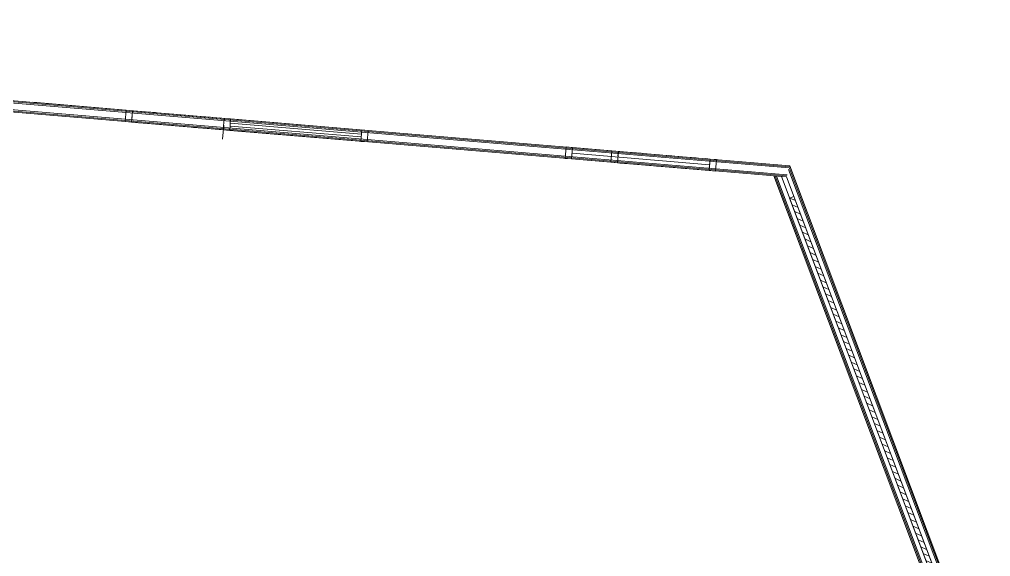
# Model space of a CAD drawing. Header units: metres. Extents: x 66528 to 66676, y 35171 to 35248.
# Drawn here: x 66652.67 to 66663.23, y 35202.83 to 35208.66 of the extents above; entities that cross this region are included whole.
import ezdxf

# ---------------------------------------------------------------- set-up
doc = ezdxf.new("R2010")
doc.units = ezdxf.units.M
doc.header["$LTSCALE"] = 0.00254
doc.header["$PDMODE"] = 1
doc.header["$PDSIZE"] = -2
doc.linetypes.add('Ohne Titel-22', pattern=[0.78736, 0.39368, -0.39368])
doc.linetypes.add('Ohne Titel-23', pattern=[0.19685039370078738, 0.1377952755905512, -0.0590551181102362])
for name, color, linetype, lineweight in [('AUSBAU - Darstellungen - Akustik', 7, 'Continuous', 13), ('AUSBAU - Darstellungen - Fassade', 7, 'Continuous', 13), ('AUSBAU - Darstellungen - Trockenbau', 7, 'Continuous', 13), ('AUSBAU - Objekte - Türen', 7, 'Continuous', 13)]:
    doc.layers.add(name, color=color, linetype=linetype, lineweight=lineweight)

# ---------------------------------------------------------------- blocks, each defined once
blk = doc.blocks.new('Tafel-Verstärkung')
at = {"layer": 'AUSBAU - Darstellungen - Trockenbau', "linetype": 'Continuous', "lineweight": 5}
h = blk.add_hatch(dxfattribs=at)
h.set_pattern_fill('HINTERLEGUNG_FLÄCHEN_TROCKENBAU', color=9, style=0, pattern_type=2)
h.set_pattern_definition([(45, (0, 0), (0.0396875, -0.0396875), [])])
h.paths.add_polyline_path([(-2.25, 0), (2.25, 0), (2.25, -0.05), (-2.25, -0.05)])
at = {"layer": 'AUSBAU - Darstellungen - Trockenbau', "linetype": 'Continuous', "lineweight": 13, "flags": 128}
blk.add_lwpolyline([(-2.25, 0), (2.25, 0), (2.25, -0.05), (-2.25, -0.05)], close=True, dxfattribs=at)
at = {"layer": 'AUSBAU - Darstellungen - Trockenbau', "linetype": 'Continuous', "lineweight": 5}
blk.add_point((0, -0.025), dxfattribs=at)
blk = doc.blocks.new('Pfosten ab 1.OG (2D)')
at = {"layer": 'AUSBAU - Darstellungen - Fassade', "flags": 128}
for points in [[(-0.045, 0.1199999999997676), (0.045, 0.1199999999997676), (0.045, -0.1199999999997676), (-0.045, -0.1199999999997676)], [(-0.03, 0.1049999999997676), (0.03, 0.1049999999997676), (0.03, -0.1049999999997676), (-0.03, -0.1049999999997676)]]:
    blk.add_lwpolyline(points, close=True, dxfattribs=at)
blk = doc.blocks.new('Gruppe-353-1')
at = {"layer": 'AUSBAU - Darstellungen - Fassade', "lineweight": 5, "flags": 128}
blk.add_lwpolyline([(66661.98439840463, 35210.78429822112), (66661.99591826607, 35210.86346445629), (66663.55945141085, 35210.63594719287), (66663.54793154942, 35210.55678095768)], close=True, dxfattribs=at)
blk = doc.blocks.new('Gruppe-355-1')
at = {"layer": 'AUSBAU - Darstellungen - Fassade', "lineweight": 5}
blk.add_line((66662.09838189915, 35210.77781725023), (66663.45911573443, 35210.57981029437), dxfattribs=at)
at = {"layer": 'AUSBAU - Darstellungen - Fassade', "linetype": 'Continuous'}
for p, q in [((66661.89665234287, 35209.81375264131), (66663.27322238745, 35209.69865964825)), ((66663.27322238745, 35209.69865964825), (66664.1631619162, 35208.46112147107)), ((66661.8699906399, 35209.49486527311), (66663.09955159416, 35209.39206349347)), ((66663.115833231, 35209.42080688298), (66661.91733371072, 35209.52101166191)), ((66663.90336266809, 35208.27429441013), (66663.09955159416, 35209.39206349347)), ((66663.115833231, 35209.42080688298), (66663.90144629222, 35208.32834371638))]:
    blk.add_line(p, q, dxfattribs=at)
at = {"layer": 'AUSBAU - Darstellungen - Fassade', "lineweight": 5, "flags": 128}
for points in [[(66663.56821026148, 35210.55383010433), (66663.57973012295, 35210.63299633952), (66664.57088392581, 35210.48876875996), (66664.55936406436, 35210.40960252478)], [(66664.56803719045, 35210.41595018022), (66664.63298700246, 35210.46265694544), (66665.41572892011, 35209.37418635317), (66665.35077910809, 35209.32747958794)]]:
    blk.add_lwpolyline(points, close=True, dxfattribs=at)
at = {"layer": 'AUSBAU - Darstellungen - Fassade', "flags": 128}
blk.add_lwpolyline([(66661.93732998792, 35209.76017718804), (66663.24608587848, 35209.65075462135), (66664.09629572826, 35208.46846401206), (66664.0557020957, 35208.43927228377), (66663.21818247128, 35209.60391603305), (66661.93324741468, 35209.7113475598)], close=True, dxfattribs=at)
at = {"layer": 'AUSBAU - Darstellungen - Fassade', "color": 254, "linetype": 'Ohne Titel-23', "flags": 128}
for points in [[(66662.14908327923, 35209.71237287433), (66661.9697091346, 35209.72737008225), (66661.96804277817, 35209.70743962174), (66662.14741692279, 35209.69244241382)], [(66661.9697091346, 35209.72737008225), (66662.14908327923, 35209.71237287433), (66662.14741692277, 35209.69244241381), (66661.96804277817, 35209.70743962174)], [(66661.97220885946, 35209.75726804796), (66662.15158300407, 35209.74227084003), (66662.14908327923, 35209.71237287433), (66661.9697091346, 35209.72737008225)], [(66662.15158242031, 35209.74226385787), (66661.97220827568, 35209.7572610658), (66661.9697091346, 35209.72737008225), (66662.14908327923, 35209.71237287433)], [(66663.93018150982, 35208.61382764664), (66664.03527173157, 35208.46769056959), (66664.05150918459, 35208.47936726089), (66663.94641896282, 35208.62550433795)], [(66663.94641896282, 35208.62550433795), (66664.05150918459, 35208.47936726089), (66664.07586721751, 35208.49688363069), (66663.97077699575, 35208.64302070774)]]:
    blk.add_lwpolyline(points, close=True, dxfattribs=at)
at = {"layer": 'AUSBAU - Darstellungen - Fassade', "color": 7}
blk.add_blockref('Gruppe-353-1', (0, 0), dxfattribs=at)
at = {"layer": 'AUSBAU - Darstellungen - Fassade', "color": 7, "rotation": 175.2206999994388}
blk.add_blockref('Pfosten ab 1.OG (2D)', (66661.88248831317, 35209.64434372696), dxfattribs=at)
at = {"layer": 'AUSBAU - Darstellungen - Fassade', "color": 7, "xscale": -1, "rotation": 125.7207000002268}
blk.add_blockref('Pfosten ab 1.OG (2D)', (66664.02514356567, 35208.36186959495), dxfattribs=at)
blk = doc.blocks.new('Tür_Flur_Kombi')
at = {"layer": 'AUSBAU - Objekte - Türen', "flags": 128}
for points in [[(0.069999999770788, 4.7204688325e-06), (0.0700121385775817, -0.124990559062335), (1.21388067937e-05, -0.1249952795311675), (0, 0)], [(1.139999996267117, 9.13106239601e-05), (1.14001213507391, -0.1249039689072074), (1.070012135303122, -0.1249086893760399), (1.069999996496329, 8.65901551276e-05)]]:
    blk.add_lwpolyline(points, close=True, dxfattribs=at)
at = {"layer": 'AUSBAU - Objekte - Türen', "color": 253, "linetype": 'Ohne Titel-22', "flags": 128}
blk.add_lwpolyline([(0.069999999770788, -5.70162071507e-05), (0.0700121385775817, -0.1249896147546638), (1.070012135303122, -0.1249222133021769), (1.069999996496329, 1.03852453362e-05)], close=True, dxfattribs=at)
at = {"layer": 'AUSBAU - Objekte - Türen', "color": 255, "linetype": 'Continuous', "flags": 128}
blk.add_lwpolyline([(0.069999999770788, -9.06987615709e-05), (0.0700121385775817, -0.1249896147546638), (1.070012135303122, -0.1249222314740001), (1.069999996496329, -2.33154809072e-05)], close=True, dxfattribs=at)
blk = doc.blocks.new('BTS_kombi_flurtür_OG4-7')
at = {"layer": 'AUSBAU - Objekte - Türen', "linetype": 'Continuous'}
for p, q in [((-0.6800068180763504, 0.0475006535042681), (0.7499931819236498, 0.0474966880448216)), ((-0.6800067387674824, 0.0775006535041633), (0.7499932612325177, 0.0774966880447168))]:
    blk.add_line(p, q, dxfattribs=at)
at = {"layer": 'AUSBAU - Objekte - Türen', "linetype": 'Continuous', "lineweight": 5, "flags": 128}
for points in [[(-0.7500128478253127, 0.124999992586857), (0.7499871521746871, 0.124999992586857), (0.7499871521746871, -7.413143e-09), (-0.7500128478253127, -7.413143e-09)], [(-0.7500067870602547, 0.1249999925868569), (-0.6800128478253128, 0.1249999925868569), (-0.6800128478253128, -7.4131431e-09), (-0.7500067870602547, -7.4131431e-09)]]:
    blk.add_lwpolyline(points, close=True, dxfattribs=at)
at = {"layer": 'AUSBAU - Objekte - Türen', "flags": 128}
for points in [[(0.7499871521746873, 0.1249943278103533), (0.7499750133678936, -9.517208142e-07), (0.8199750131386815, -5.6721896467e-06), (0.8199871519454749, 0.1249896073415208)], [(1.819987148671016, 0.1249077376552257), (1.819975009864222, -8.75418759418e-05), (1.88997500963501, -9.22623447743e-05), (1.889987148441804, 0.1249030171863932)]]:
    blk.add_lwpolyline(points, close=True, dxfattribs=at)
at = {"layer": 'AUSBAU - Objekte - Türen', "color": 253, "linetype": 'Ohne Titel-22', "flags": 128}
blk.add_lwpolyline([(1.819987148671016, 0.1248460009792425), (1.819975009864222, -8.65975682706e-05), (0.8199750131386815, -1.91961157838e-05), (0.8199871519454749, 0.1249134024317294)], close=True, dxfattribs=at)
at = {"layer": 'AUSBAU - Objekte - Türen', "color": 255, "linetype": 'Continuous', "flags": 128}
blk.add_lwpolyline([(1.819987148671016, 0.1248123184248222), (1.819975009864222, -8.65975682706e-05), (0.8199750131386815, -1.92142876069e-05), (0.8199871519454749, 0.1248797017054859)], close=True, dxfattribs=at)

msp = doc.modelspace()

# ---------------------------------------------------------------- linework, layer by layer
at = {"layer": 'AUSBAU - Darstellungen - Akustik', "linetype": 'Continuous'}
msp.add_line((66653.83529618809, 35207.6779916248), (66652.81885756817, 35207.76298170577), dxfattribs=at)
at = {"layer": 'AUSBAU - Darstellungen - Trockenbau', "color": 7, "linetype": 'Continuous', "lineweight": 13}
for p, q in [((66648.95230933347, 35208.08628528863), (66661.04926583635, 35207.07479153719)), ((66648.94733346392, 35207.96126513727), (66661.01532030088, 35206.95219370058)), ((66661.04926583635, 35207.07479153719), (66662.84669089332, 35202.30549459557)), ((66660.96014870376, 35206.95680690438), (66660.87739130808, 35206.96372671008)), ((66662.63927714621, 35202.2887297154), (66660.87739130808, 35206.96372671008)), ((66662.7206472206, 35202.28549103522), (66660.96014870376, 35206.95680690438)), ((66661.01532030088, 35206.95219370058), (66662.76532086902, 35202.30873314287))]:
    msp.add_line(p, q, dxfattribs=at)
at = {"layer": 'AUSBAU - Darstellungen - Trockenbau', "color": 7, "linetype": 'Continuous', "lineweight": 5}
for p, q in [((66648.94783105089, 35207.97376715241), (66661.01871485442, 35206.96445348424)), ((66648.94783105089, 35207.97376715241), (66661.01871485442, 35206.96445348424)), ((66648.94832863785, 35207.98626916755), (66661.02210940798, 35206.9767132679)), ((66648.94832863785, 35207.98626916755), (66661.02210940798, 35206.9767132679)), ((66648.95131415957, 35208.06128125836), (66661.04247672926, 35207.05027196986)), ((66648.95131415957, 35208.06128125836), (66661.04247672926, 35207.05027196986)), ((66648.95181174652, 35208.0737832735), (66661.04587128281, 35207.06253175352)), ((66648.95181174652, 35208.0737832735), (66661.04587128281, 35207.06253175352)), ((66661.03795065786, 35207.03392559165), (66662.81956755188, 35202.30657411133)), ((66661.03795065786, 35207.03392559165), (66662.81956755188, 35202.30657411133)), ((66661.04360824711, 35207.05435856442), (66662.83312922262, 35202.30603435345)), ((66661.04360824711, 35207.05435856442), (66662.83312922262, 35202.30603435345)), ((66662.65283882528, 35202.28818993538), (66660.89118420733, 35206.96257340913)), ((66662.65283882528, 35202.28818993538), (66660.89118420733, 35206.96257340913)), ((66662.66640050434, 35202.28765015533), (66660.90497710662, 35206.96142010819)), ((66662.66640050434, 35202.28765015533), (66660.90497710662, 35206.96142010819))]:
    msp.add_line(p, q, dxfattribs=at)
at = {"layer": 'AUSBAU - Objekte - Türen'}
msp.add_line((66654.89532574317, 35207.51409349063), (66654.8828391662, 35207.36461410947), dxfattribs=at)
at = {"layer": 'AUSBAU - Objekte - Türen', "linetype": 'Continuous'}
msp.add_line((66658.68315146903, 35207.20991954314), (66660.17792770984, 35207.08493343081), dxfattribs=at)
at = {"layer": 'AUSBAU - Objekte - Türen', "flags": 128}
for points in [[(66658.68835942753, 35207.27220432436), (66658.6779435105, 35207.14763476195), (66658.60819365982, 35207.15346693453), (66658.61860214699, 35207.27802857119)], [(66660.18314171673, 35207.14721770628), (66660.17271971519, 35207.02264821756), (66660.24247830229, 35207.01681531447), (66660.25289758126, 35207.14137652444)]]:
    msp.add_lwpolyline(points, close=True, dxfattribs=at)
at = {"layer": 'AUSBAU - Objekte - Türen', "linetype": 'Continuous', "lineweight": 5, "flags": 128}
msp.add_lwpolyline([(66658.68835942753, 35207.27220432436), (66660.18313566835, 35207.14721821203), (66660.17271971519, 35207.02264821756), (66658.6779435105, 35207.14763476195)], close=True, dxfattribs=at)

# ---------------------------------------------------------------- block references
at = {"layer": 'AUSBAU - Darstellungen - Fassade', "color": 7}
msp.add_blockref('Gruppe-355-1', (0, 0), dxfattribs=at)
at = {"layer": 'AUSBAU - Darstellungen - Trockenbau', "color": 7, "rotation": 110.6310568362397}
msp.add_blockref('Tafel-Verstärkung', (66661.84151312162, 35204.61548673517), dxfattribs=at)
at = {"layer": 'AUSBAU - Objekte - Türen', "color": 7, "xscale": -1}
for name, p, rotation in [('BTS_kombi_flurtür_OG4-7', (66655.70831394363, 35207.39591773542), 355.2207), ('Tür_Flur_Kombi', (66660.25289758126, 35207.14137652444), 355.2299733648214)]:
    msp.add_blockref(name, p, dxfattribs=dict(at, rotation=rotation))

doc.saveas('drawing.dxf')
